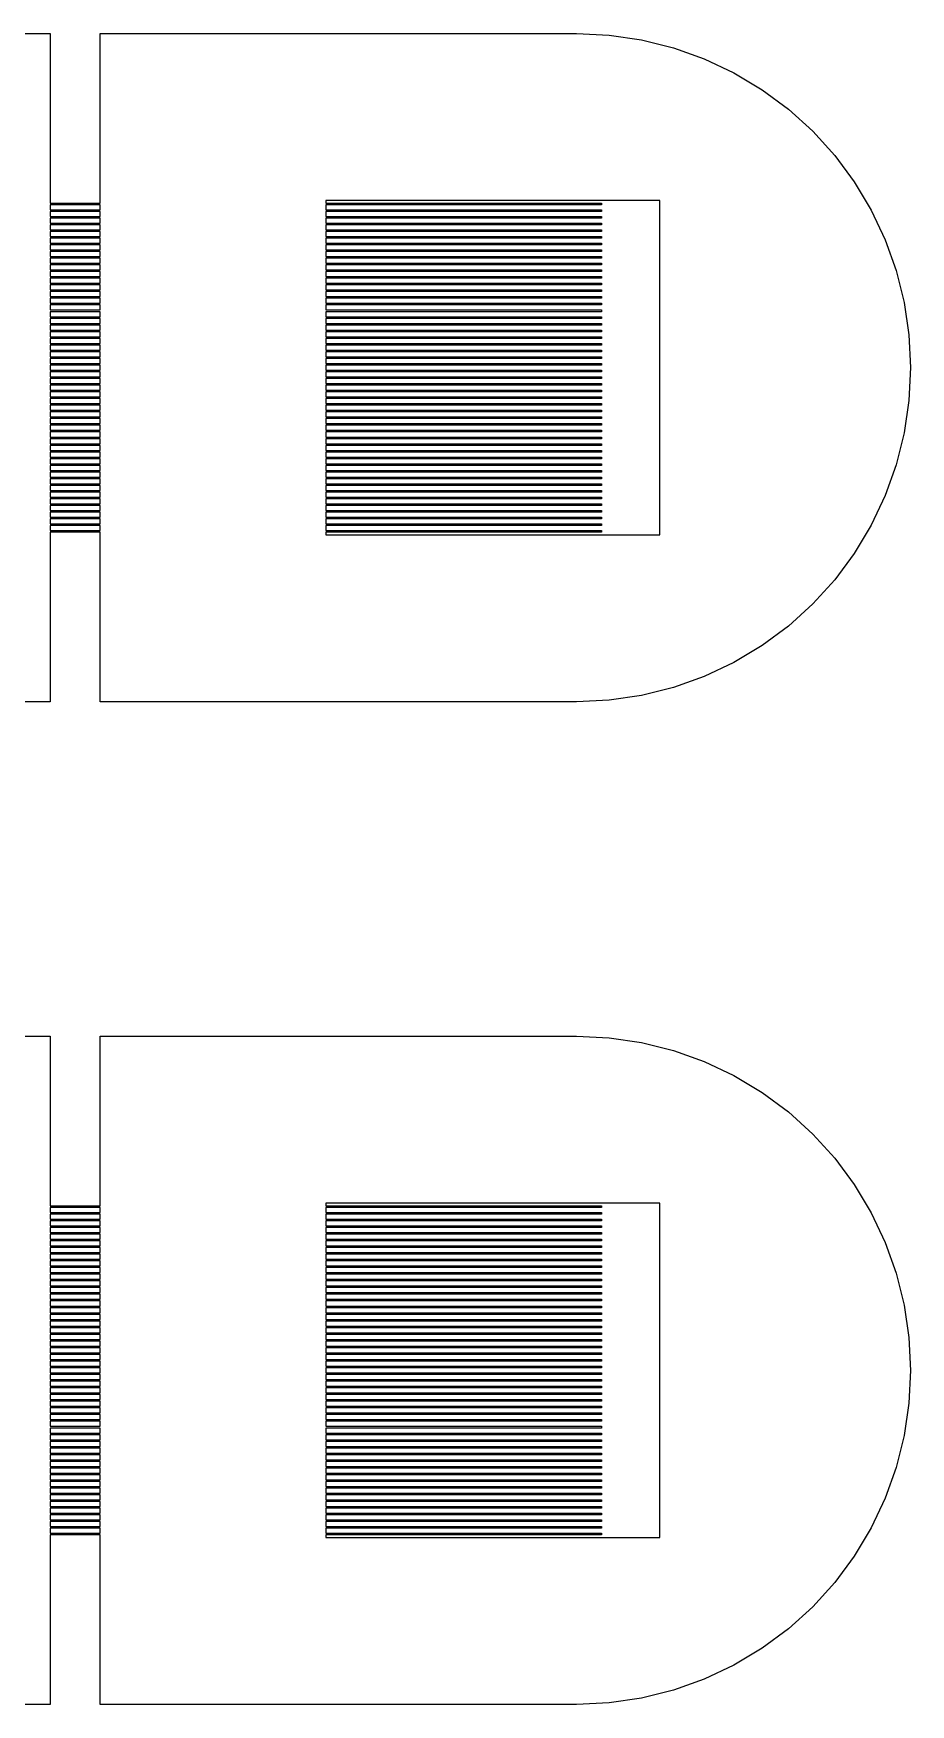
# Model space of a CAD drawing. Extents: x -16 to 83, y -18 to 83.
# Drawn here: x 58.25 to 63.5, y 18.5 to 28.5 of the extents above; entities that cross this region are included whole.
import ezdxf

# ---------------------------------------------------------------- set-up
doc = ezdxf.new("R2010")
doc.units = 0

msp = doc.modelspace()

# ---------------------------------------------------------------- linework, layer by layer
for p, q in [((55.5, 28.5), (58.35, 28.5)), ((58.35, 28.5), (58.35, 27.485)), ((58.65, 27.485), (58.65, 28.5)), ((58.65, 28.5), (61.5, 28.5)), ((61.5, 28.5), (61.696, 28.4904)), ((61.696, 28.4904), (61.8902, 28.4616)), ((61.8902, 28.4616), (62.0806, 28.4139)), ((62.0806, 28.4139), (62.2654, 28.3477)), ((62.2654, 28.3477), (62.4428, 28.2638)), ((62.4428, 28.2638), (62.6111, 28.1629)), ((62.6111, 28.1629), (62.7688, 28.046)), ((62.7688, 28.046), (62.9142, 27.9142)), ((62.9142, 27.9142), (63.046, 27.7688)), ((63.046, 27.7688), (63.1629, 27.6111)), ((63.1629, 27.6111), (63.2638, 27.4428)), ((62, 27.5), (60, 27.5)), ((60, 27.5), (60, 27.485)), ((62, 25.5), (62, 27.5)), ((58.35, 27.485), (58.65, 27.485)), ((58.65, 27.475), (58.35, 27.475)), ((58.35, 27.475), (58.35, 27.445)), ((58.35, 27.445), (58.65, 27.445)), ((58.65, 27.435), (58.35, 27.435)), ((58.35, 27.435), (58.35, 27.405)), ((58.35, 27.405), (58.65, 27.405)), ((58.65, 27.445), (58.65, 27.475)), ((58.65, 27.405), (58.65, 27.435)), ((60, 27.485), (61.65, 27.485)), ((61.65, 27.475), (60, 27.475)), ((60, 27.475), (60, 27.445)), ((60, 27.445), (61.65, 27.445)), ((61.65, 27.435), (60, 27.435)), ((60, 27.435), (60, 27.405)), ((60, 27.405), (61.65, 27.405)), ((61.65, 27.485), (61.65, 27.475)), ((61.65, 27.445), (61.65, 27.435)), ((61.65, 27.405), (61.65, 27.395)), ((63.2638, 27.4428), (63.3477, 27.2654)), ((58.65, 27.395), (58.35, 27.395)), ((58.35, 27.395), (58.35, 27.365)), ((58.35, 27.365), (58.65, 27.365)), ((58.65, 27.355), (58.35, 27.355)), ((58.35, 27.355), (58.35, 27.325)), ((58.35, 27.325), (58.65, 27.325)), ((58.65, 27.315), (58.35, 27.315)), ((58.35, 27.315), (58.35, 27.285)), ((58.65, 27.365), (58.65, 27.395)), ((58.65, 27.325), (58.65, 27.355)), ((58.65, 27.285), (58.65, 27.315)), ((61.65, 27.395), (60, 27.395)), ((60, 27.395), (60, 27.365)), ((60, 27.365), (61.65, 27.365)), ((61.65, 27.355), (60, 27.355)), ((60, 27.355), (60, 27.325)), ((60, 27.325), (61.65, 27.325)), ((61.65, 27.315), (60, 27.315)), ((60, 27.315), (60, 27.285)), ((61.65, 27.365), (61.65, 27.355)), ((61.65, 27.325), (61.65, 27.315)), ((58.35, 27.285), (58.65, 27.285)), ((58.65, 27.275), (58.35, 27.275)), ((58.35, 27.275), (58.35, 27.245)), ((58.35, 27.245), (58.65, 27.245)), ((58.65, 27.235), (58.35, 27.235)), ((58.35, 27.235), (58.35, 27.205)), ((58.35, 27.205), (58.65, 27.205)), ((58.65, 27.245), (58.65, 27.275)), ((58.65, 27.205), (58.65, 27.235)), ((60, 27.285), (61.65, 27.285)), ((61.65, 27.275), (60, 27.275)), ((60, 27.275), (60, 27.245)), ((60, 27.245), (61.65, 27.245)), ((61.65, 27.235), (60, 27.235)), ((60, 27.235), (60, 27.205)), ((60, 27.205), (61.65, 27.205)), ((61.65, 27.285), (61.65, 27.275)), ((61.65, 27.245), (61.65, 27.235)), ((61.65, 27.205), (61.65, 27.195)), ((63.3477, 27.2654), (63.4139, 27.0806)), ((58.65, 27.195), (58.35, 27.195)), ((58.35, 27.195), (58.35, 27.165)), ((58.35, 27.165), (58.65, 27.165)), ((58.65, 27.155), (58.35, 27.155)), ((58.35, 27.155), (58.35, 27.125)), ((58.35, 27.125), (58.65, 27.125)), ((58.65, 27.115), (58.35, 27.115)), ((58.35, 27.115), (58.35, 27.085)), ((58.65, 27.165), (58.65, 27.195)), ((58.65, 27.125), (58.65, 27.155)), ((58.65, 27.085), (58.65, 27.115)), ((61.65, 27.195), (60, 27.195)), ((60, 27.195), (60, 27.165)), ((60, 27.165), (61.65, 27.165)), ((61.65, 27.155), (60, 27.155)), ((60, 27.155), (60, 27.125)), ((60, 27.125), (61.65, 27.125)), ((61.65, 27.115), (60, 27.115)), ((60, 27.115), (60, 27.085)), ((61.65, 27.165), (61.65, 27.155)), ((61.65, 27.125), (61.65, 27.115)), ((58.35, 27.085), (58.65, 27.085)), ((58.65, 27.075), (58.35, 27.075)), ((58.35, 27.075), (58.35, 27.045)), ((58.35, 27.045), (58.65, 27.045)), ((58.65, 27.035), (58.35, 27.035)), ((58.35, 27.035), (58.35, 27.005)), ((58.35, 27.005), (58.65, 27.005)), ((58.65, 27.045), (58.65, 27.075)), ((58.65, 27.005), (58.65, 27.035)), ((60, 27.085), (61.65, 27.085)), ((61.65, 27.075), (60, 27.075)), ((60, 27.075), (60, 27.045)), ((60, 27.045), (61.65, 27.045)), ((61.65, 27.035), (60, 27.035)), ((60, 27.035), (60, 27.005)), ((60, 27.005), (61.65, 27.005)), ((61.65, 27.085), (61.65, 27.075)), ((61.65, 27.045), (61.65, 27.035)), ((61.65, 27.005), (61.65, 26.995)), ((63.4139, 27.0806), (63.4616, 26.8902)), ((58.65, 26.995), (58.35, 26.995)), ((58.35, 26.995), (58.35, 26.965)), ((58.35, 26.965), (58.65, 26.965)), ((58.65, 26.955), (58.35, 26.955)), ((58.35, 26.955), (58.35, 26.925)), ((58.35, 26.925), (58.65, 26.925)), ((58.65, 26.915), (58.35, 26.915)), ((58.35, 26.915), (58.35, 26.885)), ((58.65, 26.965), (58.65, 26.995)), ((58.65, 26.925), (58.65, 26.955)), ((58.65, 26.885), (58.65, 26.915)), ((61.65, 26.995), (60, 26.995)), ((60, 26.995), (60, 26.965)), ((60, 26.965), (61.65, 26.965)), ((61.65, 26.955), (60, 26.955)), ((60, 26.955), (60, 26.925)), ((60, 26.925), (61.65, 26.925)), ((61.65, 26.915), (60, 26.915)), ((60, 26.915), (60, 26.885)), ((61.65, 26.965), (61.65, 26.955)), ((61.65, 26.925), (61.65, 26.915)), ((58.35, 26.885), (58.65, 26.885)), ((58.65, 26.875), (58.35, 26.875)), ((58.35, 26.875), (58.35, 26.845)), ((58.35, 26.845), (58.65, 26.845)), ((58.65, 26.835), (58.35, 26.835)), ((58.35, 26.835), (58.35, 26.805)), ((58.35, 26.805), (58.65, 26.805)), ((58.65, 26.845), (58.65, 26.875)), ((58.65, 26.805), (58.65, 26.835)), ((60, 26.885), (61.65, 26.885)), ((61.65, 26.875), (60, 26.875)), ((60, 26.875), (60, 26.845)), ((60, 26.845), (61.65, 26.845)), ((61.65, 26.835), (60, 26.835)), ((60, 26.835), (60, 26.805)), ((60, 26.805), (61.65, 26.805)), ((61.65, 26.885), (61.65, 26.875)), ((61.65, 26.845), (61.65, 26.835)), ((61.65, 26.805), (61.65, 26.795)), ((63.4616, 26.8902), (63.4904, 26.696)), ((58.65, 26.795), (58.35, 26.795)), ((58.35, 26.795), (58.35, 26.765)), ((58.35, 26.765), (58.65, 26.765)), ((58.65, 26.755), (58.35, 26.755)), ((58.35, 26.755), (58.35, 26.725)), ((58.35, 26.725), (58.65, 26.725)), ((58.65, 26.715), (58.35, 26.715)), ((58.35, 26.715), (58.35, 26.685)), ((58.65, 26.765), (58.65, 26.795)), ((58.65, 26.725), (58.65, 26.755)), ((58.65, 26.685), (58.65, 26.715)), ((61.65, 26.795), (60, 26.795)), ((60, 26.795), (60, 26.765)), ((60, 26.765), (61.65, 26.765)), ((61.65, 26.755), (60, 26.755)), ((60, 26.755), (60, 26.725)), ((60, 26.725), (61.65, 26.725)), ((61.65, 26.715), (60, 26.715)), ((60, 26.715), (60, 26.685)), ((61.65, 26.765), (61.65, 26.755)), ((61.65, 26.725), (61.65, 26.715)), ((58.35, 26.685), (58.65, 26.685)), ((58.65, 26.675), (58.35, 26.675)), ((58.35, 26.675), (58.35, 26.645)), ((58.35, 26.645), (58.65, 26.645)), ((58.65, 26.635), (58.35, 26.635)), ((58.35, 26.635), (58.35, 26.605)), ((58.35, 26.605), (58.65, 26.605)), ((58.65, 26.645), (58.65, 26.675)), ((58.65, 26.605), (58.65, 26.635)), ((60, 26.685), (61.65, 26.685)), ((61.65, 26.675), (60, 26.675)), ((60, 26.675), (60, 26.645)), ((60, 26.645), (61.65, 26.645)), ((61.65, 26.635), (60, 26.635)), ((60, 26.635), (60, 26.605)), ((60, 26.605), (61.65, 26.605)), ((61.65, 26.685), (61.65, 26.675)), ((61.65, 26.645), (61.65, 26.635)), ((61.65, 26.605), (61.65, 26.595)), ((63.4904, 26.696), (63.5, 26.5)), ((58.65, 26.595), (58.35, 26.595)), ((58.35, 26.595), (58.35, 26.565)), ((58.35, 26.565), (58.65, 26.565)), ((58.65, 26.555), (58.35, 26.555)), ((58.35, 26.555), (58.35, 26.525)), ((58.35, 26.525), (58.65, 26.525)), ((58.65, 26.515), (58.35, 26.515)), ((58.35, 26.515), (58.35, 26.485)), ((58.65, 26.565), (58.65, 26.595)), ((58.65, 26.525), (58.65, 26.555)), ((58.65, 26.485), (58.65, 26.515)), ((61.65, 26.595), (60, 26.595)), ((60, 26.595), (60, 26.565)), ((60, 26.565), (61.65, 26.565)), ((61.65, 26.555), (60, 26.555)), ((60, 26.555), (60, 26.525)), ((60, 26.525), (61.65, 26.525)), ((61.65, 26.515), (60, 26.515)), ((60, 26.515), (60, 26.485)), ((61.65, 26.565), (61.65, 26.555)), ((61.65, 26.525), (61.65, 26.515)), ((63.5, 26.5), (63.4904, 26.304)), ((58.35, 26.485), (58.65, 26.485)), ((58.65, 26.475), (58.35, 26.475)), ((58.35, 26.475), (58.35, 26.445)), ((58.35, 26.445), (58.65, 26.445)), ((58.65, 26.435), (58.35, 26.435)), ((58.35, 26.435), (58.35, 26.405)), ((58.35, 26.405), (58.65, 26.405)), ((58.65, 26.445), (58.65, 26.475)), ((58.65, 26.405), (58.65, 26.435)), ((60, 26.485), (61.65, 26.485)), ((61.65, 26.475), (60, 26.475)), ((60, 26.475), (60, 26.445)), ((60, 26.445), (61.65, 26.445)), ((61.65, 26.435), (60, 26.435)), ((60, 26.435), (60, 26.405)), ((60, 26.405), (61.65, 26.405)), ((61.65, 26.485), (61.65, 26.475)), ((61.65, 26.445), (61.65, 26.435)), ((61.65, 26.405), (61.65, 26.395)), ((58.65, 26.395), (58.35, 26.395)), ((58.35, 26.395), (58.35, 26.365)), ((58.35, 26.365), (58.65, 26.365)), ((58.65, 26.355), (58.35, 26.355)), ((58.35, 26.355), (58.35, 26.325)), ((58.35, 26.325), (58.65, 26.325)), ((58.65, 26.315), (58.35, 26.315)), ((58.35, 26.315), (58.35, 26.285)), ((58.65, 26.365), (58.65, 26.395)), ((58.65, 26.325), (58.65, 26.355)), ((58.65, 26.285), (58.65, 26.315)), ((61.65, 26.395), (60, 26.395)), ((60, 26.395), (60, 26.365)), ((60, 26.365), (61.65, 26.365)), ((61.65, 26.355), (60, 26.355)), ((60, 26.355), (60, 26.325)), ((60, 26.325), (61.65, 26.325)), ((61.65, 26.315), (60, 26.315)), ((60, 26.315), (60, 26.285)), ((61.65, 26.365), (61.65, 26.355)), ((61.65, 26.325), (61.65, 26.315)), ((63.4904, 26.304), (63.4616, 26.1098)), ((58.35, 26.285), (58.65, 26.285)), ((58.65, 26.275), (58.35, 26.275)), ((58.35, 26.275), (58.35, 26.245)), ((58.35, 26.245), (58.65, 26.245)), ((58.65, 26.235), (58.35, 26.235)), ((58.35, 26.235), (58.35, 26.205)), ((58.35, 26.205), (58.65, 26.205)), ((58.65, 26.245), (58.65, 26.275)), ((58.65, 26.205), (58.65, 26.235)), ((60, 26.285), (61.65, 26.285)), ((61.65, 26.275), (60, 26.275)), ((60, 26.275), (60, 26.245)), ((60, 26.245), (61.65, 26.245)), ((61.65, 26.235), (60, 26.235)), ((60, 26.235), (60, 26.205)), ((60, 26.205), (61.65, 26.205)), ((61.65, 26.285), (61.65, 26.275)), ((61.65, 26.245), (61.65, 26.235)), ((61.65, 26.205), (61.65, 26.195)), ((58.65, 26.195), (58.35, 26.195)), ((58.35, 26.195), (58.35, 26.165)), ((58.35, 26.165), (58.65, 26.165)), ((58.65, 26.155), (58.35, 26.155)), ((58.35, 26.155), (58.35, 26.125)), ((58.35, 26.125), (58.65, 26.125)), ((58.65, 26.115), (58.35, 26.115)), ((58.35, 26.115), (58.35, 26.085)), ((58.65, 26.165), (58.65, 26.195)), ((58.65, 26.125), (58.65, 26.155)), ((58.65, 26.085), (58.65, 26.115)), ((61.65, 26.195), (60, 26.195)), ((60, 26.195), (60, 26.165)), ((60, 26.165), (61.65, 26.165)), ((61.65, 26.155), (60, 26.155)), ((60, 26.155), (60, 26.125)), ((60, 26.125), (61.65, 26.125)), ((61.65, 26.115), (60, 26.115)), ((60, 26.115), (60, 26.085)), ((61.65, 26.165), (61.65, 26.155)), ((61.65, 26.125), (61.65, 26.115)), ((63.4616, 26.1098), (63.4139, 25.9194)), ((58.35, 26.085), (58.65, 26.085)), ((58.65, 26.075), (58.35, 26.075)), ((58.35, 26.075), (58.35, 26.045)), ((58.35, 26.045), (58.65, 26.045)), ((58.65, 26.035), (58.35, 26.035)), ((58.35, 26.035), (58.35, 26.005)), ((58.35, 26.005), (58.65, 26.005)), ((58.65, 26.045), (58.65, 26.075)), ((58.65, 26.005), (58.65, 26.035)), ((60, 26.085), (61.65, 26.085)), ((61.65, 26.075), (60, 26.075)), ((60, 26.075), (60, 26.045)), ((60, 26.045), (61.65, 26.045)), ((61.65, 26.035), (60, 26.035)), ((60, 26.035), (60, 26.005)), ((60, 26.005), (61.65, 26.005)), ((61.65, 26.085), (61.65, 26.075)), ((61.65, 26.045), (61.65, 26.035)), ((61.65, 26.005), (61.65, 25.995)), ((58.65, 25.995), (58.35, 25.995)), ((58.35, 25.995), (58.35, 25.965)), ((58.35, 25.965), (58.65, 25.965)), ((58.65, 25.955), (58.35, 25.955)), ((58.35, 25.955), (58.35, 25.925)), ((58.35, 25.925), (58.65, 25.925)), ((58.65, 25.915), (58.35, 25.915)), ((58.35, 25.915), (58.35, 25.885)), ((58.65, 25.965), (58.65, 25.995)), ((58.65, 25.925), (58.65, 25.955)), ((58.65, 25.885), (58.65, 25.915)), ((61.65, 25.995), (60, 25.995)), ((60, 25.995), (60, 25.965)), ((60, 25.965), (61.65, 25.965)), ((61.65, 25.955), (60, 25.955)), ((60, 25.955), (60, 25.925)), ((60, 25.925), (61.65, 25.925)), ((61.65, 25.915), (60, 25.915)), ((60, 25.915), (60, 25.885)), ((61.65, 25.965), (61.65, 25.955)), ((61.65, 25.925), (61.65, 25.915)), ((63.4139, 25.9194), (63.3477, 25.7346)), ((58.35, 25.885), (58.65, 25.885)), ((58.65, 25.875), (58.35, 25.875)), ((58.35, 25.875), (58.35, 25.845)), ((58.35, 25.845), (58.65, 25.845)), ((58.65, 25.835), (58.35, 25.835)), ((58.35, 25.835), (58.35, 25.805)), ((58.35, 25.805), (58.65, 25.805)), ((58.65, 25.845), (58.65, 25.875)), ((58.65, 25.805), (58.65, 25.835)), ((60, 25.885), (61.65, 25.885)), ((61.65, 25.875), (60, 25.875)), ((60, 25.875), (60, 25.845)), ((60, 25.845), (61.65, 25.845)), ((61.65, 25.835), (60, 25.835)), ((60, 25.835), (60, 25.805)), ((60, 25.805), (61.65, 25.805)), ((61.65, 25.885), (61.65, 25.875)), ((61.65, 25.845), (61.65, 25.835)), ((61.65, 25.805), (61.65, 25.795)), ((58.65, 25.795), (58.35, 25.795)), ((58.35, 25.795), (58.35, 25.765)), ((58.35, 25.765), (58.65, 25.765)), ((58.65, 25.755), (58.35, 25.755)), ((58.35, 25.755), (58.35, 25.725)), ((58.35, 25.725), (58.65, 25.725)), ((58.65, 25.715), (58.35, 25.715)), ((58.35, 25.715), (58.35, 25.685)), ((58.65, 25.765), (58.65, 25.795)), ((58.65, 25.725), (58.65, 25.755)), ((58.65, 25.685), (58.65, 25.715)), ((61.65, 25.795), (60, 25.795)), ((60, 25.795), (60, 25.765)), ((60, 25.765), (61.65, 25.765)), ((61.65, 25.755), (60, 25.755)), ((60, 25.755), (60, 25.725)), ((60, 25.725), (61.65, 25.725)), ((61.65, 25.715), (60, 25.715)), ((60, 25.715), (60, 25.685)), ((61.65, 25.765), (61.65, 25.755)), ((61.65, 25.725), (61.65, 25.715)), ((63.3477, 25.7346), (63.2638, 25.5572)), ((58.35, 25.685), (58.65, 25.685)), ((58.65, 25.675), (58.35, 25.675)), ((58.35, 25.675), (58.35, 25.645)), ((58.35, 25.645), (58.65, 25.645)), ((58.65, 25.635), (58.35, 25.635)), ((58.35, 25.635), (58.35, 25.605)), ((58.35, 25.605), (58.65, 25.605)), ((58.65, 25.645), (58.65, 25.675)), ((58.65, 25.605), (58.65, 25.635)), ((60, 25.685), (61.65, 25.685)), ((61.65, 25.675), (60, 25.675)), ((60, 25.675), (60, 25.645)), ((60, 25.645), (61.65, 25.645)), ((61.65, 25.635), (60, 25.635)), ((60, 25.635), (60, 25.605)), ((60, 25.605), (61.65, 25.605)), ((61.65, 25.685), (61.65, 25.675)), ((61.65, 25.645), (61.65, 25.635)), ((61.65, 25.605), (61.65, 25.595)), ((58.65, 25.595), (58.35, 25.595)), ((58.35, 25.595), (58.35, 25.565)), ((58.35, 25.565), (58.65, 25.565)), ((58.65, 25.555), (58.35, 25.555)), ((58.35, 25.555), (58.35, 25.525)), ((58.35, 25.525), (58.65, 25.525)), ((58.65, 25.515), (58.35, 25.515)), ((58.35, 25.515), (58.35, 24.5)), ((58.65, 25.565), (58.65, 25.595)), ((58.65, 25.525), (58.65, 25.555)), ((58.65, 24.5), (58.65, 25.515)), ((61.65, 25.595), (60, 25.595)), ((60, 25.595), (60, 25.565)), ((60, 25.565), (61.65, 25.565)), ((61.65, 25.555), (60, 25.555)), ((60, 25.555), (60, 25.525)), ((60, 25.525), (61.65, 25.525)), ((61.65, 25.515), (60, 25.515)), ((60, 25.515), (60, 25.5)), ((60, 25.5), (62, 25.5)), ((61.65, 25.565), (61.65, 25.555)), ((61.65, 25.525), (61.65, 25.515)), ((63.2638, 25.5572), (63.1629, 25.3889)), ((63.1629, 25.3889), (63.046, 25.2312)), ((63.046, 25.2312), (62.9142, 25.0858)), ((62.9142, 25.0858), (62.7688, 24.954)), ((62.7688, 24.954), (62.6111, 24.8371)), ((62.6111, 24.8371), (62.4428, 24.7362)), ((62.4428, 24.7362), (62.2654, 24.6523)), ((62.2654, 24.6523), (62.0806, 24.5861)), ((58.35, 24.5), (55.5, 24.5)), ((61.5, 24.5), (58.65, 24.5)), ((61.696, 24.5096), (61.5, 24.5)), ((61.8902, 24.5384), (61.696, 24.5096)), ((62.0806, 24.5861), (61.8902, 24.5384)), ((55.5, 22.5), (58.35, 22.5)), ((58.35, 22.5), (58.35, 21.485)), ((58.65, 21.485), (58.65, 22.5)), ((58.65, 22.5), (61.5, 22.5)), ((61.5, 22.5), (61.696, 22.4904)), ((61.696, 22.4904), (61.8902, 22.4616)), ((61.8902, 22.4616), (62.0806, 22.4139)), ((62.0806, 22.4139), (62.2654, 22.3477)), ((62.2654, 22.3477), (62.4428, 22.2638)), ((62.4428, 22.2638), (62.6111, 22.1629)), ((62.6111, 22.1629), (62.7688, 22.046)), ((62.7688, 22.046), (62.9142, 21.9142)), ((62.9142, 21.9142), (63.046, 21.7688)), ((63.046, 21.7688), (63.1629, 21.6111)), ((63.1629, 21.6111), (63.2638, 21.4428)), ((62, 21.5), (60, 21.5)), ((60, 21.5), (60, 21.485)), ((62, 19.5), (62, 21.5)), ((58.35, 21.485), (58.65, 21.485)), ((58.65, 21.475), (58.35, 21.475)), ((58.35, 21.475), (58.35, 21.445)), ((58.35, 21.445), (58.65, 21.445)), ((58.65, 21.435), (58.35, 21.435)), ((58.35, 21.435), (58.35, 21.405)), ((58.35, 21.405), (58.65, 21.405)), ((58.65, 21.445), (58.65, 21.475)), ((58.65, 21.405), (58.65, 21.435)), ((60, 21.485), (61.65, 21.485)), ((61.65, 21.475), (60, 21.475)), ((60, 21.475), (60, 21.445)), ((60, 21.445), (61.65, 21.445)), ((61.65, 21.435), (60, 21.435)), ((60, 21.435), (60, 21.405)), ((60, 21.405), (61.65, 21.405)), ((61.65, 21.485), (61.65, 21.475)), ((61.65, 21.445), (61.65, 21.435)), ((61.65, 21.405), (61.65, 21.395)), ((63.2638, 21.4428), (63.3477, 21.2654)), ((58.65, 21.395), (58.35, 21.395)), ((58.35, 21.395), (58.35, 21.365)), ((58.35, 21.365), (58.65, 21.365)), ((58.65, 21.355), (58.35, 21.355)), ((58.35, 21.355), (58.35, 21.325)), ((58.35, 21.325), (58.65, 21.325)), ((58.65, 21.315), (58.35, 21.315)), ((58.35, 21.315), (58.35, 21.285)), ((58.65, 21.365), (58.65, 21.395)), ((58.65, 21.325), (58.65, 21.355)), ((58.65, 21.285), (58.65, 21.315)), ((61.65, 21.395), (60, 21.395)), ((60, 21.395), (60, 21.365)), ((60, 21.365), (61.65, 21.365)), ((61.65, 21.355), (60, 21.355)), ((60, 21.355), (60, 21.325)), ((60, 21.325), (61.65, 21.325)), ((61.65, 21.315), (60, 21.315)), ((60, 21.315), (60, 21.285)), ((61.65, 21.365), (61.65, 21.355)), ((61.65, 21.325), (61.65, 21.315)), ((58.35, 21.285), (58.65, 21.285)), ((58.65, 21.275), (58.35, 21.275)), ((58.35, 21.275), (58.35, 21.245)), ((58.35, 21.245), (58.65, 21.245)), ((58.65, 21.235), (58.35, 21.235)), ((58.35, 21.235), (58.35, 21.205)), ((58.35, 21.205), (58.65, 21.205)), ((58.65, 21.245), (58.65, 21.275)), ((58.65, 21.205), (58.65, 21.235)), ((60, 21.285), (61.65, 21.285)), ((61.65, 21.275), (60, 21.275)), ((60, 21.275), (60, 21.245)), ((60, 21.245), (61.65, 21.245)), ((61.65, 21.235), (60, 21.235)), ((60, 21.235), (60, 21.205)), ((60, 21.205), (61.65, 21.205)), ((61.65, 21.285), (61.65, 21.275)), ((61.65, 21.245), (61.65, 21.235)), ((61.65, 21.205), (61.65, 21.195)), ((63.3477, 21.2654), (63.4139, 21.0806)), ((58.65, 21.195), (58.35, 21.195)), ((58.35, 21.195), (58.35, 21.165)), ((58.35, 21.165), (58.65, 21.165)), ((58.65, 21.155), (58.35, 21.155)), ((58.35, 21.155), (58.35, 21.125)), ((58.35, 21.125), (58.65, 21.125)), ((58.65, 21.115), (58.35, 21.115)), ((58.35, 21.115), (58.35, 21.085)), ((58.65, 21.165), (58.65, 21.195)), ((58.65, 21.125), (58.65, 21.155)), ((58.65, 21.085), (58.65, 21.115)), ((61.65, 21.195), (60, 21.195)), ((60, 21.195), (60, 21.165)), ((60, 21.165), (61.65, 21.165)), ((61.65, 21.155), (60, 21.155)), ((60, 21.155), (60, 21.125)), ((60, 21.125), (61.65, 21.125)), ((61.65, 21.115), (60, 21.115)), ((60, 21.115), (60, 21.085)), ((61.65, 21.165), (61.65, 21.155)), ((61.65, 21.125), (61.65, 21.115)), ((58.35, 21.085), (58.65, 21.085)), ((58.65, 21.075), (58.35, 21.075)), ((58.35, 21.075), (58.35, 21.045)), ((58.35, 21.045), (58.65, 21.045)), ((58.65, 21.035), (58.35, 21.035)), ((58.35, 21.035), (58.35, 21.005)), ((58.35, 21.005), (58.65, 21.005)), ((58.65, 21.045), (58.65, 21.075)), ((58.65, 21.005), (58.65, 21.035)), ((60, 21.085), (61.65, 21.085)), ((61.65, 21.075), (60, 21.075)), ((60, 21.075), (60, 21.045)), ((60, 21.045), (61.65, 21.045)), ((61.65, 21.035), (60, 21.035)), ((60, 21.035), (60, 21.005)), ((60, 21.005), (61.65, 21.005)), ((61.65, 21.085), (61.65, 21.075)), ((61.65, 21.045), (61.65, 21.035)), ((61.65, 21.005), (61.65, 20.995)), ((63.4139, 21.0806), (63.4616, 20.8902)), ((58.65, 20.995), (58.35, 20.995)), ((58.35, 20.995), (58.35, 20.965)), ((58.35, 20.965), (58.65, 20.965)), ((58.65, 20.955), (58.35, 20.955)), ((58.35, 20.955), (58.35, 20.925)), ((58.35, 20.925), (58.65, 20.925)), ((58.65, 20.915), (58.35, 20.915)), ((58.35, 20.915), (58.35, 20.885)), ((58.65, 20.965), (58.65, 20.995)), ((58.65, 20.925), (58.65, 20.955)), ((58.65, 20.885), (58.65, 20.915)), ((61.65, 20.995), (60, 20.995)), ((60, 20.995), (60, 20.965)), ((60, 20.965), (61.65, 20.965)), ((61.65, 20.955), (60, 20.955)), ((60, 20.955), (60, 20.925)), ((60, 20.925), (61.65, 20.925)), ((61.65, 20.915), (60, 20.915)), ((60, 20.915), (60, 20.885)), ((61.65, 20.965), (61.65, 20.955)), ((61.65, 20.925), (61.65, 20.915)), ((58.35, 20.885), (58.65, 20.885)), ((58.65, 20.875), (58.35, 20.875)), ((58.35, 20.875), (58.35, 20.845)), ((58.35, 20.845), (58.65, 20.845)), ((58.65, 20.835), (58.35, 20.835)), ((58.35, 20.835), (58.35, 20.805)), ((58.35, 20.805), (58.65, 20.805)), ((58.65, 20.845), (58.65, 20.875)), ((58.65, 20.805), (58.65, 20.835)), ((60, 20.885), (61.65, 20.885)), ((61.65, 20.875), (60, 20.875)), ((60, 20.875), (60, 20.845)), ((60, 20.845), (61.65, 20.845)), ((61.65, 20.835), (60, 20.835)), ((60, 20.835), (60, 20.805)), ((60, 20.805), (61.65, 20.805)), ((61.65, 20.885), (61.65, 20.875)), ((61.65, 20.845), (61.65, 20.835)), ((61.65, 20.805), (61.65, 20.795)), ((63.4616, 20.8902), (63.4904, 20.696)), ((58.65, 20.795), (58.35, 20.795)), ((58.35, 20.795), (58.35, 20.765)), ((58.35, 20.765), (58.65, 20.765)), ((58.65, 20.755), (58.35, 20.755)), ((58.35, 20.755), (58.35, 20.725)), ((58.35, 20.725), (58.65, 20.725)), ((58.65, 20.715), (58.35, 20.715)), ((58.35, 20.715), (58.35, 20.685)), ((58.65, 20.765), (58.65, 20.795)), ((58.65, 20.725), (58.65, 20.755)), ((58.65, 20.685), (58.65, 20.715)), ((61.65, 20.795), (60, 20.795)), ((60, 20.795), (60, 20.765)), ((60, 20.765), (61.65, 20.765)), ((61.65, 20.755), (60, 20.755)), ((60, 20.755), (60, 20.725)), ((60, 20.725), (61.65, 20.725)), ((61.65, 20.715), (60, 20.715)), ((60, 20.715), (60, 20.685)), ((61.65, 20.765), (61.65, 20.755)), ((61.65, 20.725), (61.65, 20.715)), ((58.35, 20.685), (58.65, 20.685)), ((58.65, 20.675), (58.35, 20.675)), ((58.35, 20.675), (58.35, 20.645)), ((58.35, 20.645), (58.65, 20.645)), ((58.65, 20.635), (58.35, 20.635)), ((58.35, 20.635), (58.35, 20.605)), ((58.35, 20.605), (58.65, 20.605)), ((58.65, 20.645), (58.65, 20.675)), ((58.65, 20.605), (58.65, 20.635)), ((60, 20.685), (61.65, 20.685)), ((61.65, 20.675), (60, 20.675)), ((60, 20.675), (60, 20.645)), ((60, 20.645), (61.65, 20.645)), ((61.65, 20.635), (60, 20.635)), ((60, 20.635), (60, 20.605)), ((60, 20.605), (61.65, 20.605)), ((61.65, 20.685), (61.65, 20.675)), ((61.65, 20.645), (61.65, 20.635)), ((61.65, 20.605), (61.65, 20.595)), ((63.4904, 20.696), (63.5, 20.5)), ((58.65, 20.595), (58.35, 20.595)), ((58.35, 20.595), (58.35, 20.565)), ((58.35, 20.565), (58.65, 20.565)), ((58.65, 20.555), (58.35, 20.555)), ((58.35, 20.555), (58.35, 20.525)), ((58.35, 20.525), (58.65, 20.525)), ((58.65, 20.515), (58.35, 20.515)), ((58.35, 20.515), (58.35, 20.485)), ((58.65, 20.565), (58.65, 20.595)), ((58.65, 20.525), (58.65, 20.555)), ((58.65, 20.485), (58.65, 20.515)), ((61.65, 20.595), (60, 20.595)), ((60, 20.595), (60, 20.565)), ((60, 20.565), (61.65, 20.565)), ((61.65, 20.555), (60, 20.555)), ((60, 20.555), (60, 20.525)), ((60, 20.525), (61.65, 20.525)), ((61.65, 20.515), (60, 20.515)), ((60, 20.515), (60, 20.485)), ((61.65, 20.565), (61.65, 20.555)), ((61.65, 20.525), (61.65, 20.515)), ((63.5, 20.5), (63.4904, 20.304)), ((58.35, 20.485), (58.65, 20.485)), ((58.65, 20.475), (58.35, 20.475)), ((58.35, 20.475), (58.35, 20.445)), ((58.35, 20.445), (58.65, 20.445)), ((58.65, 20.435), (58.35, 20.435)), ((58.35, 20.435), (58.35, 20.405)), ((58.35, 20.405), (58.65, 20.405)), ((58.65, 20.445), (58.65, 20.475)), ((58.65, 20.405), (58.65, 20.435)), ((60, 20.485), (61.65, 20.485)), ((61.65, 20.475), (60, 20.475)), ((60, 20.475), (60, 20.445)), ((60, 20.445), (61.65, 20.445)), ((61.65, 20.435), (60, 20.435)), ((60, 20.435), (60, 20.405)), ((60, 20.405), (61.65, 20.405)), ((61.65, 20.485), (61.65, 20.475)), ((61.65, 20.445), (61.65, 20.435)), ((61.65, 20.405), (61.65, 20.395)), ((58.65, 20.395), (58.35, 20.395)), ((58.35, 20.395), (58.35, 20.365)), ((58.35, 20.365), (58.65, 20.365)), ((58.65, 20.355), (58.35, 20.355)), ((58.35, 20.355), (58.35, 20.325)), ((58.35, 20.325), (58.65, 20.325)), ((58.65, 20.315), (58.35, 20.315)), ((58.35, 20.315), (58.35, 20.285)), ((58.65, 20.365), (58.65, 20.395)), ((58.65, 20.325), (58.65, 20.355)), ((58.65, 20.285), (58.65, 20.315)), ((61.65, 20.395), (60, 20.395)), ((60, 20.395), (60, 20.365)), ((60, 20.365), (61.65, 20.365)), ((61.65, 20.355), (60, 20.355)), ((60, 20.355), (60, 20.325)), ((60, 20.325), (61.65, 20.325)), ((61.65, 20.315), (60, 20.315)), ((60, 20.315), (60, 20.285)), ((61.65, 20.365), (61.65, 20.355)), ((61.65, 20.325), (61.65, 20.315)), ((63.4904, 20.304), (63.4616, 20.1098)), ((58.35, 20.285), (58.65, 20.285)), ((58.65, 20.275), (58.35, 20.275)), ((58.35, 20.275), (58.35, 20.245)), ((58.35, 20.245), (58.65, 20.245)), ((58.65, 20.235), (58.35, 20.235)), ((58.35, 20.235), (58.35, 20.205)), ((58.35, 20.205), (58.65, 20.205)), ((58.65, 20.245), (58.65, 20.275)), ((58.65, 20.205), (58.65, 20.235)), ((60, 20.285), (61.65, 20.285)), ((61.65, 20.275), (60, 20.275)), ((60, 20.275), (60, 20.245)), ((60, 20.245), (61.65, 20.245)), ((61.65, 20.235), (60, 20.235)), ((60, 20.235), (60, 20.205)), ((60, 20.205), (61.65, 20.205)), ((61.65, 20.285), (61.65, 20.275)), ((61.65, 20.245), (61.65, 20.235)), ((61.65, 20.205), (61.65, 20.195)), ((58.65, 20.195), (58.35, 20.195)), ((58.35, 20.195), (58.35, 20.165)), ((58.35, 20.165), (58.65, 20.165)), ((58.65, 20.155), (58.35, 20.155)), ((58.35, 20.155), (58.35, 20.125)), ((58.35, 20.125), (58.65, 20.125)), ((58.65, 20.115), (58.35, 20.115)), ((58.35, 20.115), (58.35, 20.085)), ((58.65, 20.165), (58.65, 20.195)), ((58.65, 20.125), (58.65, 20.155)), ((58.65, 20.085), (58.65, 20.115)), ((61.65, 20.195), (60, 20.195)), ((60, 20.195), (60, 20.165)), ((60, 20.165), (61.65, 20.165)), ((61.65, 20.155), (60, 20.155)), ((60, 20.155), (60, 20.125)), ((60, 20.125), (61.65, 20.125)), ((61.65, 20.115), (60, 20.115)), ((60, 20.115), (60, 20.085)), ((61.65, 20.165), (61.65, 20.155)), ((61.65, 20.125), (61.65, 20.115)), ((63.4616, 20.1098), (63.4139, 19.9194)), ((58.35, 20.085), (58.65, 20.085)), ((58.65, 20.075), (58.35, 20.075)), ((58.35, 20.075), (58.35, 20.045)), ((58.35, 20.045), (58.65, 20.045)), ((58.65, 20.035), (58.35, 20.035)), ((58.35, 20.035), (58.35, 20.005)), ((58.35, 20.005), (58.65, 20.005)), ((58.65, 20.045), (58.65, 20.075)), ((58.65, 20.005), (58.65, 20.035)), ((60, 20.085), (61.65, 20.085)), ((61.65, 20.075), (60, 20.075)), ((60, 20.075), (60, 20.045)), ((60, 20.045), (61.65, 20.045)), ((61.65, 20.035), (60, 20.035)), ((60, 20.035), (60, 20.005)), ((60, 20.005), (61.65, 20.005)), ((61.65, 20.085), (61.65, 20.075)), ((61.65, 20.045), (61.65, 20.035)), ((61.65, 20.005), (61.65, 19.995)), ((58.65, 19.995), (58.35, 19.995)), ((58.35, 19.995), (58.35, 19.965)), ((58.35, 19.965), (58.65, 19.965)), ((58.65, 19.955), (58.35, 19.955)), ((58.35, 19.955), (58.35, 19.925)), ((58.35, 19.925), (58.65, 19.925)), ((58.65, 19.915), (58.35, 19.915)), ((58.35, 19.915), (58.35, 19.885)), ((58.65, 19.965), (58.65, 19.995)), ((58.65, 19.925), (58.65, 19.955)), ((58.65, 19.885), (58.65, 19.915)), ((61.65, 19.995), (60, 19.995)), ((60, 19.995), (60, 19.965)), ((60, 19.965), (61.65, 19.965)), ((61.65, 19.955), (60, 19.955)), ((60, 19.955), (60, 19.925)), ((60, 19.925), (61.65, 19.925)), ((61.65, 19.915), (60, 19.915)), ((60, 19.915), (60, 19.885)), ((61.65, 19.965), (61.65, 19.955)), ((61.65, 19.925), (61.65, 19.915)), ((63.4139, 19.9194), (63.3477, 19.7346)), ((58.35, 19.885), (58.65, 19.885)), ((58.65, 19.875), (58.35, 19.875)), ((58.35, 19.875), (58.35, 19.845)), ((58.35, 19.845), (58.65, 19.845)), ((58.65, 19.835), (58.35, 19.835)), ((58.35, 19.835), (58.35, 19.805)), ((58.35, 19.805), (58.65, 19.805)), ((58.65, 19.845), (58.65, 19.875)), ((58.65, 19.805), (58.65, 19.835)), ((60, 19.885), (61.65, 19.885)), ((61.65, 19.875), (60, 19.875)), ((60, 19.875), (60, 19.845)), ((60, 19.845), (61.65, 19.845)), ((61.65, 19.835), (60, 19.835)), ((60, 19.835), (60, 19.805)), ((60, 19.805), (61.65, 19.805)), ((61.65, 19.885), (61.65, 19.875)), ((61.65, 19.845), (61.65, 19.835)), ((61.65, 19.805), (61.65, 19.795)), ((58.65, 19.795), (58.35, 19.795)), ((58.35, 19.795), (58.35, 19.765)), ((58.35, 19.765), (58.65, 19.765)), ((58.65, 19.755), (58.35, 19.755)), ((58.35, 19.755), (58.35, 19.725)), ((58.35, 19.725), (58.65, 19.725)), ((58.65, 19.715), (58.35, 19.715)), ((58.35, 19.715), (58.35, 19.685)), ((58.65, 19.765), (58.65, 19.795)), ((58.65, 19.725), (58.65, 19.755)), ((58.65, 19.685), (58.65, 19.715)), ((61.65, 19.795), (60, 19.795)), ((60, 19.795), (60, 19.765)), ((60, 19.765), (61.65, 19.765)), ((61.65, 19.755), (60, 19.755)), ((60, 19.755), (60, 19.725)), ((60, 19.725), (61.65, 19.725)), ((61.65, 19.715), (60, 19.715)), ((60, 19.715), (60, 19.685)), ((61.65, 19.765), (61.65, 19.755)), ((61.65, 19.725), (61.65, 19.715)), ((63.3477, 19.7346), (63.2638, 19.5572)), ((58.35, 19.685), (58.65, 19.685)), ((58.65, 19.675), (58.35, 19.675)), ((58.35, 19.675), (58.35, 19.645)), ((58.35, 19.645), (58.65, 19.645)), ((58.65, 19.635), (58.35, 19.635)), ((58.35, 19.635), (58.35, 19.605)), ((58.35, 19.605), (58.65, 19.605)), ((58.65, 19.645), (58.65, 19.675)), ((58.65, 19.605), (58.65, 19.635)), ((60, 19.685), (61.65, 19.685)), ((61.65, 19.675), (60, 19.675)), ((60, 19.675), (60, 19.645)), ((60, 19.645), (61.65, 19.645)), ((61.65, 19.635), (60, 19.635)), ((60, 19.635), (60, 19.605)), ((60, 19.605), (61.65, 19.605)), ((61.65, 19.685), (61.65, 19.675)), ((61.65, 19.645), (61.65, 19.635)), ((61.65, 19.605), (61.65, 19.595)), ((58.65, 19.595), (58.35, 19.595)), ((58.35, 19.595), (58.35, 19.565)), ((58.35, 19.565), (58.65, 19.565)), ((58.65, 19.555), (58.35, 19.555)), ((58.35, 19.555), (58.35, 19.525)), ((58.35, 19.525), (58.65, 19.525)), ((58.65, 19.515), (58.35, 19.515)), ((58.35, 19.515), (58.35, 18.5)), ((58.65, 19.565), (58.65, 19.595)), ((58.65, 19.525), (58.65, 19.555)), ((58.65, 18.5), (58.65, 19.515)), ((61.65, 19.595), (60, 19.595)), ((60, 19.595), (60, 19.565)), ((60, 19.565), (61.65, 19.565)), ((61.65, 19.555), (60, 19.555)), ((60, 19.555), (60, 19.525)), ((60, 19.525), (61.65, 19.525)), ((61.65, 19.515), (60, 19.515)), ((60, 19.515), (60, 19.5)), ((60, 19.5), (62, 19.5)), ((61.65, 19.565), (61.65, 19.555)), ((61.65, 19.525), (61.65, 19.515)), ((63.2638, 19.5572), (63.1629, 19.3889)), ((63.1629, 19.3889), (63.046, 19.2312)), ((63.046, 19.2312), (62.9142, 19.0858)), ((62.9142, 19.0858), (62.7688, 18.954)), ((62.7688, 18.954), (62.6111, 18.8371)), ((62.6111, 18.8371), (62.4428, 18.7362)), ((62.4428, 18.7362), (62.2654, 18.6523)), ((62.2654, 18.6523), (62.0806, 18.5861)), ((58.35, 18.5), (55.5, 18.5)), ((61.5, 18.5), (58.65, 18.5)), ((61.696, 18.5096), (61.5, 18.5)), ((61.8902, 18.5384), (61.696, 18.5096)), ((62.0806, 18.5861), (61.8902, 18.5384))]:
    msp.add_line(p, q)

doc.saveas('drawing.dxf')
